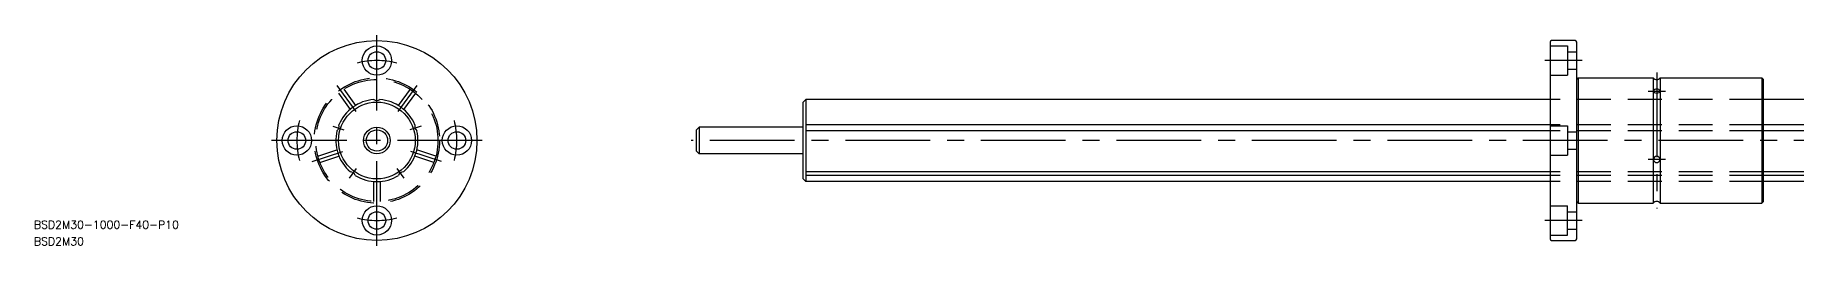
# Model space of a CAD drawing. Extents: x -128 to 1122, y -40 to 40.
# Drawn here: x -128 to 532, y -40 to 40 of the extents above; entities that cross this region are included whole.
import ezdxf

# ---------------------------------------------------------------- set-up
doc = ezdxf.new("R2010")
doc.units = 0
doc.linetypes.add('CENTER', pattern=[50.8, 31.75, -6.35, 6.35, -6.35])
doc.linetypes.add('DASHED', pattern=[19.05, 12.7, -6.35])
doc.layers.get('0').update_dxf_attribs({"linetype": 'CONTINUOUS'})
doc.layers.add('CENTER', color=1, linetype='CENTER')
doc.styles.get("Standard").update_dxf_attribs({"font": 'txt.shx', "height": 3, "bigfont": 'bigfont.shx'})

# ---------------------------------------------------------------- blocks, each defined once
blk = doc.blocks.new('*U4')
at = {"color": 7, "linetype": 'CONTINUOUS'}
blk.add_text('BSD2M30-1000-F40-P10', height=3, dxfattribs=at).set_placement((-128.6, -33.09))
blk = doc.blocks.new('*U5')
at = {"color": 7, "linetype": 'CONTINUOUS'}
blk.add_text('BSD2M30', height=3, dxfattribs=at).set_placement((-128.6, -39.33))

msp = doc.modelspace()

# ---------------------------------------------------------------- linework, layer by layer
at = {"color": 7, "linetype": 'CONTINUOUS'}
for p, q in [((439.83, 36.9), (439.83, -36.9)), ((449.23, 37.5), (440.43, 37.5)), ((449.83, -36.9), (449.83, 36.9)), ((449.83, 22.9), (450.43, 23.5)), ((449.83, -22.9), (449.83, 22.9)), ((450.43, 23.5), (450.43, -23.5)), ((450.43, 23.5), (478.53, 23.5)), ((478.53, 23.5), (478.53, -23.5)), ((481.13, 23.5), (481.13, -23.5)), ((481.13, 23.5), (519.23, 23.5)), ((519.23, 23.5), (519.23, -23.5)), ((519.83, 22.9), (519.23, 23.5)), ((519.83, -22.9), (519.83, 22.9)), ((159.83, 14.4), (160.79, 15.36)), ((159.83, -14.4), (159.83, 14.4)), ((439.83, 15.36), (160.79, 15.36)), ((160.83, 15.36), (160.83, -15.4)), ((719.83, 15.36), (519.83, 15.36)), ((120.83, 5), (119.83, 4)), ((119.83, -4), (119.83, 4)), ((159.83, 5), (120.83, 5)), ((120.83, 5), (120.83, -5)), ((439.83, 5.82), (160.83, 5.82)), ((439.83, 3.67), (160.83, 3.67)), ((719.83, 5.82), (519.83, 5.82)), ((719.83, 3.67), (519.83, 3.67)), ((119.83, -4), (120.83, -5)), ((159.83, -5), (120.83, -5)), ((439.83, -11.76), (160.83, -11.76)), ((439.83, -13.09), (160.83, -13.09)), ((719.83, -11.76), (519.83, -11.76)), ((719.83, -13.09), (519.83, -13.09)), ((159.83, -14.4), (160.83, -15.4)), ((439.83, -15.4), (160.83, -15.4)), ((719.83, -15.4), (519.83, -15.4)), ((450.43, -23.5), (449.83, -22.9)), ((450.43, -23.5), (478.53, -23.5)), ((481.13, -23.5), (519.23, -23.5)), ((519.23, -23.5), (519.83, -22.9)), ((440.43, -37.5), (449.23, -37.5))]:
    msp.add_line(p, q, dxfattribs=at)
at = {"color": 3, "linetype": 'DASHED'}
for p, q in [((439.83, 35.5), (446.33, 35.5)), ((446.33, 35.5), (446.33, 24.5)), ((446.33, 33.3), (449.83, 33.3)), ((446.33, 26.7), (449.83, 26.7)), ((439.83, 24.5), (446.33, 24.5)), ((-14.45, 17.76), (-10.03, 11.68)), ((-12.43, 19.23), (-8.01, 13.15)), ((12.43, 19.23), (8.01, 13.15)), ((14.45, 17.76), (10.03, 11.68)), ((519.83, 15.36), (439.83, 15.36)), ((519.83, 5.82), (439.83, 5.82)), ((439.83, 5.5), (446.33, 5.5)), ((519.83, 3.67), (439.83, 3.67)), ((446.33, 5.5), (446.33, -5.5)), ((446.33, 3.3), (449.83, 3.3)), ((-22.13, -5.88), (-14.98, -3.55)), ((-21.36, -8.25), (-14.21, -5.93)), ((21.36, -8.25), (14.21, -5.93)), ((22.13, -5.88), (14.98, -3.55)), ((439.83, -5.5), (446.33, -5.5)), ((446.33, -3.3), (449.83, -3.3)), ((519.83, -11.76), (439.83, -11.76)), ((519.83, -13.09), (439.83, -13.09)), ((-1.25, -15.35), (-1.25, -22.87)), ((1.25, -15.35), (1.25, -22.87)), ((519.83, -15.4), (439.83, -15.4)), ((439.83, -24.5), (446.33, -24.5)), ((446.33, -35.5), (446.33, -24.5)), ((446.33, -26.7), (449.83, -26.7)), ((439.83, -35.5), (446.33, -35.5)), ((446.33, -33.3), (449.83, -33.3))]:
    msp.add_line(p, q, dxfattribs=at)
at = {"color": 7, "linetype": 'CONTINUOUS'}
for centre, radius in [((0, 0), 37.5), ((0, 30), 5.5), ((0, 30), 3.3), ((0, 0), 14.4), ((-30, 0), 5.5), ((-30, 0), 3.3), ((0, 0), 5), ((0, 0), 4), ((30, 0), 5.5), ((30, 0), 3.3), ((0, -30), 5.5), ((0, -30), 3.3)]:
    msp.add_circle(centre, radius, dxfattribs=at)
at = {"color": 3, "linetype": 'DASHED'}
for radius in [23.5, 22.9]:
    msp.add_circle((0, 0), radius, dxfattribs=at)
at = {"color": 7, "linetype": 'CONTINUOUS'}
for centre, radius, start, end in [((440.43, 36.9), 0.6, 90, 180), ((449.23, 36.9), 0.6, 0, 90), ((479.83, 24.61), 1.71, 220.44972, 319.55028), ((0, 0), 15.4, 94.21082, 157.78918), ((0, 17.01), 2, 235.57102, 304.42898), ((0, 0), 15.4, 22.21082, 85.78918), ((479.24, 18.46), 0.666, 104.71237, 174.65893), ((479.35, 18.62), 0.771, 187.15048, 237.02588), ((479.83, 19.81), 2.04, 243.70418, 296.29582), ((479.83, 16.89), 2.35, 71.21182, 108.78818), ((480.42, 18.46), 0.666, 5.34107, 75.28763), ((480.31, 18.62), 0.771, 302.97412, 352.84952), ((0, 0), 15.4, 166.21082, 229.78918), ((-16.18, 5.26), 2, 307.57102, 16.42898), ((0, 0), 15.4, 310.21082, 13.78918), ((16.18, 5.26), 2, 163.57102, 232.42898), ((479.86, -7.15), 1.28, 132.32995, 176.69917), ((479.83, -7.11), 1.23, 47.51522, 132.48478), ((479.8, -7.15), 1.28, 3.30083, 47.67005), ((-10, -13.76), 2, 19.57102, 88.42898), ((0, 0), 15.4, 238.21082, 301.78918), ((10, -13.76), 2, 91.57102, 160.42898), ((479.96, -6.89), 1.39, 187.60677, 235.20608), ((479.83, -7.14), 1.11, 233.13603, 306.86397), ((479.7, -6.89), 1.39, 304.79392, 352.39323), ((479.83, -24.61), 1.71, 40.44972, 139.55028), ((440.43, -36.9), 0.6, 180, 270), ((449.23, -36.9), 0.6, 270, 0)]:
    msp.add_arc(centre, radius, start, end, dxfattribs=at)
at = {"layer": 'CENTER', "color": 1, "linetype": 'CENTER'}
for p, q in [((0, -39.5), (0, 39.5)), ((451.83, 30), (437.83, 30)), ((-14.99, 20.63), (-7.88, 10.84)), ((14.99, 20.63), (7.88, 10.84)), ((479.83, 25.5), (479.83, -25.5)), ((476.58, 18.53), (483.08, 18.53)), ((39.5, 0), (-39.5, 0)), ((-16.55, 5.38), (-12.37, 4.02)), ((16.55, 5.38), (12.37, 4.02)), ((1121.83, 0), (117.83, 0)), ((-24.25, -7.88), (-12.74, -4.14)), ((24.25, -7.88), (12.74, -4.14)), ((-10.23, -14.08), (-7.65, -10.52)), ((10.23, -14.08), (7.65, -10.52)), ((483.08, -7.08), (476.58, -7.08)), ((451.83, -30), (437.83, -30))]:
    msp.add_line(p, q, dxfattribs=at)
for start, end in [(75.63849, 104.36151), (165.63849, 194.36151), (345.63849, 14.36151), (255.63849, 284.36151)]:
    msp.add_arc((0, 0), 30, start, end, dxfattribs=at)

# ---------------------------------------------------------------- block references
at = {"color": 7, "linetype": 'CONTINUOUS'}
for name in ['*U4', '*U5']:
    msp.add_blockref(name, (0, 0), dxfattribs=at)

doc.saveas('drawing.dxf')
